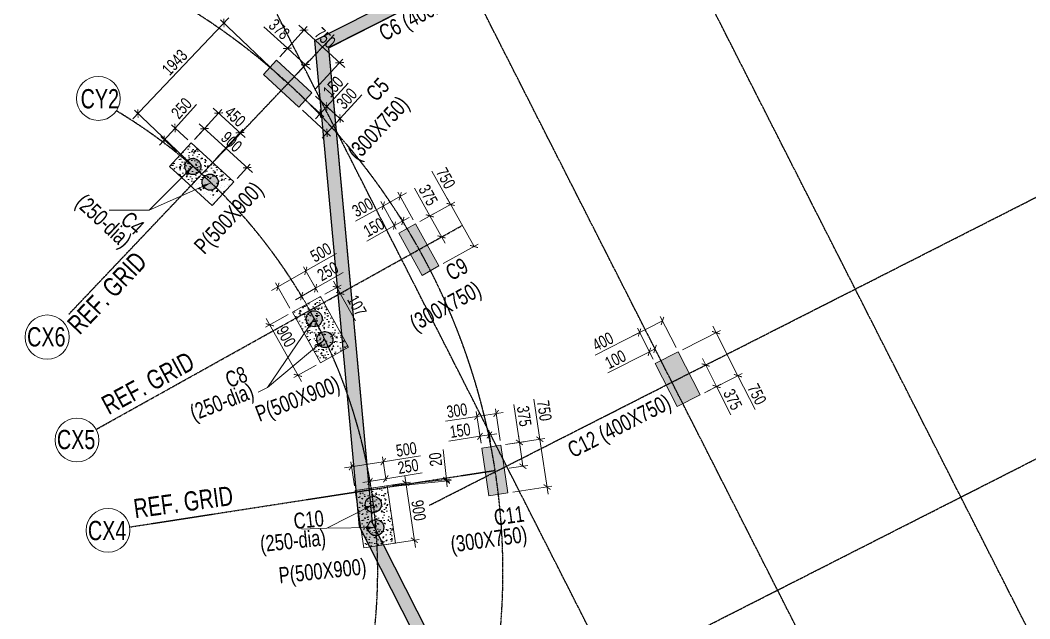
# Model space of a CAD drawing. Header units: millimetres. Extents: x 356 to 40629, y 2483 to 64847.
# Drawn here: x 8867 to 24580, y 41845 to 51162 of the extents above; entities that cross this region are included whole.
import ezdxf

# ---------------------------------------------------------------- set-up
doc = ezdxf.new("R2010")
doc.units = ezdxf.units.MM
doc.linetypes.add('ACAD_ISO10W100', pattern=[18, 12, -3, 0, -3])
doc.linetypes.add('CENTER', pattern=[50.8, 31.75, -6.35, 6.35, -6.35])
doc.layers.add('Arch-Comments', color=30, linetype='Continuous', plot=False)
for name, color, linetype, lineweight in [('HATCH', 8, 'Continuous', 9), ('S - SEC CUT', 4, 'Continuous', 13), ('S-COL HATCH', 8, 'Continuous', 0), ('S-COLUMN', 6, 'Continuous', 9), ('S-GRID-IDEN', 1, 'Continuous', 9), ('STR-COL-DIM', 8, 'Continuous', 18)]:
    doc.layers.add(name, color=color, linetype=linetype, lineweight=lineweight)
for name, color, linetype in [('S- Structural', 5, 'Continuous'), ('S-COLUMN NO', 6, 'Continuous'), ('S-GRID', 251, 'CENTER'), ('STR-RC WALL', 4, 'Continuous'), ('Structural', 5, 'Continuous')]:
    doc.layers.add(name, color=color, linetype=linetype)
doc.styles.add('EL', font='swisscl.ttf')
doc.styles.add('SOBHA', font='swisscl.ttf')
doc.styles.add('Swis721 LtCn BT_14', font='swisscl.ttf', dxfattribs={"height": 2.5})
doc.dimstyles.new('S-75', dxfattribs={"dimscale": 75, "dimtxt": 2.5, "dimasz": 1.25, "dimexe": 1, "dimexo": 1, "dimgap": 0.5, "dimtad": 1, "dimdec": 0, "dimrnd": 0.0005, "dimzin": 0, "dimdsep": 46, "dimtxsty": 'EL', "dimblk": 'ARCHTICK', "dimcen": 0.09, "dimdle": 1.5, "dimclrd": 251, "dimclre": 251, "dimclrt": 3, "dimadec": 0, "dimazin": 0, "dimtfac": 1, "dimtdec": 0, "dimtofl": 0, "dimtmove": 0, "dimatfit": 3, "dimfxl": 2, "dimtolj": 1, "dimtzin": 0, "dimlwd": -1, "dimlwe": -1, "dimarcsym": 0})
pattern_1 = [(23.08095, (-34969.88, -31266.28), (155.2283, -96.69273), [19.05, -209.55]), (328.08095, (-34969.88, -31266.28), (55.0727, 186.31107), [15.24, -167.6406]), (73.5324, (-34956.94, -31274.33), (210.301, 89.61833), [16.19, -178.09024]), (19.26515, (-34946.88, -31220.98), (222.67295, -160.2129), [28.575, -314.325]), (69.7165, (-34928.33, -31234.33), (323.6982, 113.1365), [24.285, -267.1356]), (324.2651, (-34946.88, -31220.98), (323.6982, 113.1365), [22.86, -251.4597]), (354.08095, (-34929.98, -31243.8), (88.88787, -159.82503), [19.05, -209.55]), (299.08095, (-34929.98, -31243.8), (138.49324, 136.25094), [15.24, -167.64]), (44.5324, (-34922.58, -31257.12), (227.3811, -23.5741), [16.19, -178.08994]), (10.58095, (-34969.88, -31266.276), (41.03465, 73.99494), [0, -165.608, 0, -170.18, 0, -168.275]), (340.58095, (-34969.88, -31266.28), (104.93443, 59.07436), [0, -97.028, 0, -161.798, 0, -64.135]), (300.58095, (-35020.385, -31240.63), (118.30537, -66.494116), [0, -63.5, 0, -198.12, 0, -262.89]), (290.58095, (-35043.03, -31229.13), (143.59031, -44.39125), [0, -82.55, 0, -131.572, 0, -186.69])]

# ---------------------------------------------------------------- blocks, each defined once
blk = doc.blocks.new('A$Cb8b67056')
at = {"layer": 'S- Structural', "linetype": 'Continuous', "ltscale": 150}
h = blk.add_hatch(color=9, dxfattribs=at)
h.dxf.hatch_style = 1
edge = h.paths.add_edge_path()
edge.add_line((5807, 12101), (2170, 19264))
edge.add_line((2170, 19264), (1489, 26657))
edge.add_line((1489, 26657), (3728, 27795))
edge.add_line((3728, 27795), (1844, 31505))
edge.add_arc((4341, 32773), 2800, 116.9191, 206.9191, ccw=False)
edge.add_line((3073, 35269), (8022, 37782))
edge.add_line((8022, 37782), (23356, 7582))
edge.add_line((23356, 7582), (23656, 7433))
edge.add_line((23656, 7433), (8110, 38051))
edge.add_line((8110, 38051), (2983, 35448))
edge.add_arc((4341, 32773), 3000, 116.9191, 206.9191)
edge.add_line((1666, 31415), (3459, 27883))
edge.add_line((3459, 27883), (1278, 26774))
edge.add_line((1278, 26774), (1974, 19208))
edge.add_line((1974, 19208), (5629, 12010))
edge.add_arc((5138, 11761), 550, -55.2684, 26.9186, ccw=False)
edge.add_line((5452, 11309), (1480, 8555))
edge.add_arc((3784, 5554), 3784, 127.5103, 321.5459)
edge.add_arc((10674, -107), 5135, 121.7, 139.8956, ccw=False)
edge.add_arc((7483, 3216), 1156, 64.7574, 77.4485)
edge.add_arc((10674, -107), 5335, 123.4432, 130.4711)
edge.add_arc((3918, 5523), 3649, 334.4953, 352.5911)
edge.add_arc((13744, 6403), 6353, 192.2731, 198.9021)
edge.add_arc((7597, 3548), 808, 62.0051, 80.2007, ccw=False)
edge.add_arc((13744, 6403), 6153, 149.3688, 200.3614, ccw=False)
edge.add_line((8450, 9537), (8603, 9796))
edge.add_line((8603, 9796), (8431, 9897))
edge.add_line((8431, 9897), (8280, 9636))
edge.add_line((8280, 9636), (8178, 9463))
edge.add_arc((13744, 6403), 6353, 151.1961, 161.7183)
edge.add_arc((20908, 4236), 13835, 162.5032, 163.8355)
edge.add_arc((13744, 6403), 6353, 164.6203, 177.5278)
edge.add_arc((3785, 5554), 3783, 17.2592, 49.7989)
edge.add_line((6227, 8444), (6062, 8321))
edge.add_arc((3785, 5554), 3583, -26.6203, 50.5465, ccw=False)
edge.add_arc((3785, 5554), 3583, 321.5756, 333.3755, ccw=False)
edge.add_arc((10674, -107), 5335, 139.927, 140.0717)
edge.add_arc((3784, 5554), 3584, 244.6516, 321.3767, ccw=False)
edge.add_line((2249, 2315), (2071, 2406))
edge.add_arc((3784, 5554), 3584, 127.5854, 241.4523, ccw=False)
edge.add_line((1598, 8394), (5566, 11145))
edge.add_arc((5138, 11761), 750, 304.7316, 386.9186)
at = {"color": 4, "ltscale": 20}
blk.add_lwpolyline([(6187, 8474, -0.146356), (7398, 6679, -0.124382), (8280, 9636), (8431, 9897), (8603, 9796), (8450, 9537, 0.226243), (7976, 4262, 0.079561), (6747, 3201, -1.130648), (1480, 8555), (5452, 11309, 0.374815), (5629, 12010), (1974, 19208), (1278, 26774), (3459, 27883), (1666, 31415, -0.414214), (2983, 35448), (8110, 38051), (23656, 7433), (23655, 7433)], format="xyb", dxfattribs=at)
at = {"color": 4, "linetype": 'Continuous'}
blk.add_lwpolyline([(23655, 7433), (13720, 5650, -0.570134), (13097, 6786), (13249, 7044), (13422, 6942), (13269, 6684, 0.558487), (13707, 5851), (23356, 7582), (8022, 37782), (3073, 35269, 0.414214), (1844, 31505), (3728, 27795), (1489, 26657), (2170, 19264), (5807, 12101, -0.374815), (5566, 11145), (1598, 8394, 2.861785), (6061, 8321)], format="xyb", dxfattribs=at)
blk = doc.blocks.new('A$Cdfa6e004')
at = {"layer": 'S- Structural', "linetype": 'Continuous', "ltscale": 150}
h = blk.add_hatch(color=9, dxfattribs=at)
h.dxf.hatch_style = 1
h.paths.add_polyline_path([(23655.9, 7383.1), (8109.8, 38000.9), (2982.8, 35397.7, 0.414214), (1666, 31364.6), (3459.4, 27832.5), (1277.9, 26724), (1974.4, 19157.7), (5628.9, 11960.1, -0.3748146), (5451.8, 11259), (1479.8, 8505.4, 1.1306478), (6746.8, 3150.9, -0.0133477), (6928.9, 3355.8), (6997.6, 3512.9), (6828, 3613.7, -1.1978678), (1597.8, 8343.9), (5565.8, 11094.7, 0.3748146), (5807.2, 12050.6), (2170.1, 19214.1), (1489.5, 26607.2), (3728.3, 27744.8), (1844.4, 31455.1, -0.414214), (3073.3, 35219.4), (8022, 37732), (23355.8, 7532.3), (13706.7, 5801.2, -0.5584874), (13268.7, 6634.2), (13096.6, 6736.1, 0.570134), (13719.7, 5600.4)])
at = {"layer": 'STR-RC WALL', "linetype": 'Continuous'}
for points in [[(8450.1, 9487.4, 0.2262432), (7976.1, 4211.9, 0.0795607), (6746.8, 3150.9, -1.1306478), (1479.8, 8505.4), (5451.8, 11259, 0.3748146), (5628.9, 11960.1), (1974.4, 19157.7), (1277.9, 26724), (3459.4, 27832.5), (1666, 31364.6, -0.414214), (2982.8, 35397.7), (8109.8, 38000.9), (23655.9, 7383.1), (23654.8, 7382.9)], [(23654.8, 7382.9), (13719.7, 5600.4, -0.570134), (13096.6, 6736.1), (13268.7, 6634.2, 0.5584874), (13706.7, 5801.2), (23355.8, 7532.3), (8022, 37732), (3073.3, 35219.4, 0.414214), (1844.4, 31455.1), (3728.3, 27744.8), (1489.5, 26607.2), (2170.1, 19214.1), (5807.2, 12050.6, -0.3748146), (5565.8, 11094.7), (1597.8, 8343.9, 2.8617852), (6061, 8270.9)]]:
    blk.add_lwpolyline(points, format="xyb", dxfattribs=at)
blk = doc.blocks.new('_ArchTick')
at = {"color": 0, "linetype": 'ByBlock', "const_width": 0.15}
blk.add_lwpolyline([(-0.5, -0.5), (0.5, 0.5)], dxfattribs=at)
blk = doc.blocks.new('*D469')
at = {"layer": 'STR-COL-DIM', "color": 251, "linetype": 'Continuous', "transparency": 16777216}
for p, q in [((18748, 46046), (18558, 45950)), ((18718, 45885), (18625, 46067)), ((18807, 45930), (18714, 46113)), ((18659, 46000), (18014, 45673))]:
    blk.add_line(p, q, dxfattribs=at)
at = {"layer": 'STR-COL-DIM', "color": 251, "transparency": 16777216, "xscale": 93.75, "yscale": 93.75, "zscale": 93.75}
for p, rotation in [((18659, 46000), 206.9190531401566), ((18748, 46046), 26.91905314015662)]:
    blk.add_blockref('_ArchTick', p, dxfattribs=dict(at, rotation=rotation))
at = {"layer": 'STR-COL-DIM', "color": 3, "transparency": 16777216, "insert": (18131, 45882), "char_height": 187.5, "attachment_point": 5, "rotation": 26.9191, "style": 'EL'}
blk.add_mtext('\\A1;100', dxfattribs=at)
blk = doc.blocks.new('*D470')
at = {"layer": 'STR-COL-DIM', "color": 251, "linetype": 'Continuous', "transparency": 16777216}
for p, q in [((19484, 45895), (19705, 45461)), ((19345, 45698), (19602, 45829)), ((19515, 45364), (19772, 45495)), ((19705, 45461), (19929, 45018))]:
    blk.add_line(p, q, dxfattribs=at)
at = {"layer": 'STR-COL-DIM', "color": 251, "transparency": 16777216, "xscale": 93.75, "yscale": 93.75, "zscale": 93.75}
for p, rotation in [((19535, 45795), 116.9190531326921), ((19705, 45461), 296.919053132692)]:
    blk.add_blockref('_ArchTick', p, dxfattribs=dict(at, rotation=rotation))
at = {"layer": 'STR-COL-DIM', "color": 3, "transparency": 16777216, "insert": (19957, 45258), "char_height": 187.5, "attachment_point": 5, "rotation": 296.9191, "style": 'EL'}
blk.add_mtext('\\A1;375', dxfattribs=at)
blk = doc.blocks.new('*D471')
at = {"layer": 'STR-COL-DIM', "color": 251, "linetype": 'Continuous', "transparency": 16777216}
for p, q in [((19647, 46399), (20037, 45629)), ((19175, 46033), (19764, 46332)), ((19515, 45364), (20104, 45663)), ((20037, 45629), (20306, 45100))]:
    blk.add_line(p, q, dxfattribs=at)
at = {"layer": 'STR-COL-DIM', "color": 251, "transparency": 16777216, "xscale": 93.75, "yscale": 93.75, "zscale": 93.75}
for p, rotation in [((19698, 46298), 116.9190531345959), ((20037, 45629), 296.9190531345959)]:
    blk.add_blockref('_ArchTick', p, dxfattribs=dict(at, rotation=rotation))
at = {"layer": 'STR-COL-DIM', "color": 3, "transparency": 16777216, "insert": (20334, 45340), "char_height": 187.5, "attachment_point": 5, "rotation": 296.9191, "style": 'EL'}
blk.add_mtext('\\A1;750', dxfattribs=at)
blk = doc.blocks.new('*D485')
at = {"layer": 'STR-COL-DIM', "color": 251, "linetype": 'Continuous', "transparency": 16777216}
for p, q in [((13202, 51083), (13921, 50424)), ((12906, 50593), (13335, 51062)), ((13459, 50087), (13889, 50556))]:
    blk.add_line(p, q, dxfattribs=at)
at = {"layer": 'STR-COL-DIM', "color": 251, "transparency": 16777216, "xscale": 93.75, "yscale": 93.75, "zscale": 93.75}
for p, rotation in [((13285, 51007), 137.5133011735527), ((13838, 50500), 317.5133011735527)]:
    blk.add_blockref('_ArchTick', p, dxfattribs=dict(at, rotation=rotation))
at = {"layer": 'STR-COL-DIM', "color": 3, "transparency": 16777216, "insert": (13613, 50887), "char_height": 187.5, "attachment_point": 5, "rotation": 317.5133, "style": 'EL'}
blk.add_mtext('\\A1;750', dxfattribs=at)
blk = doc.blocks.new('*D486')
at = {"layer": 'STR-COL-DIM', "color": 251, "linetype": 'Continuous', "transparency": 16777216}
for p, q in [((13026, 50724), (12660, 51059)), ((12906, 50593), (13077, 50780)), ((13387, 50393), (13026, 50724)), ((13184, 50338), (13355, 50524))]:
    blk.add_line(p, q, dxfattribs=at)
at = {"layer": 'STR-COL-DIM', "color": 251, "transparency": 16777216, "xscale": 93.75, "yscale": 93.75, "zscale": 93.75}
for p, rotation in [((13026, 50724), 137.513301172802), ((13304, 50469), 317.5133011728021)]:
    blk.add_blockref('_ArchTick', p, dxfattribs=dict(at, rotation=rotation))
at = {"layer": 'STR-COL-DIM', "color": 3, "transparency": 16777216, "insert": (12899, 51022), "char_height": 187.5, "attachment_point": 5, "rotation": 317.5133, "style": 'EL'}
blk.add_mtext('\\A1;378', dxfattribs=at)
blk = doc.blocks.new('*D487')
at = {"layer": 'STR-COL-DIM', "color": 251, "linetype": 'Continuous', "transparency": 16777216}
for p, q in [((13463, 49981), (13901, 49580)), ((13846, 49631), (14185, 50001)), ((13261, 49759), (13698, 49359)), ((13567, 49326), (13846, 49631))]:
    blk.add_line(p, q, dxfattribs=at)
at = {"layer": 'STR-COL-DIM', "color": 251, "transparency": 16777216, "xscale": 93.75, "yscale": 93.75, "zscale": 93.75}
for p, rotation in [((13846, 49631), 47.51330117433841), ((13643, 49409), 227.5133011743384)]:
    blk.add_blockref('_ArchTick', p, dxfattribs=dict(at, rotation=rotation))
at = {"layer": 'STR-COL-DIM', "color": 3, "transparency": 16777216, "insert": (13950, 49942), "char_height": 187.5, "attachment_point": 5, "rotation": 47.5133, "style": 'EL'}
blk.add_mtext('\\A1;300', dxfattribs=at)
blk = doc.blocks.new('*D488')
at = {"layer": 'STR-COL-DIM', "color": 251, "linetype": 'Continuous', "transparency": 16777216}
for p, q in [((15565, 48295), (15276, 48813)), ((15086, 48028), (15630, 48331)), ((15930, 47640), (15510, 48393)), ((15450, 47373), (15995, 47676))]:
    blk.add_line(p, q, dxfattribs=at)
at = {"layer": 'STR-COL-DIM', "color": 251, "transparency": 16777216, "xscale": 93.75, "yscale": 93.75, "zscale": 93.75}
for p, rotation in [((15565, 48295), 119.1156224877323), ((15930, 47640), 299.1156224877324)]:
    blk.add_blockref('_ArchTick', p, dxfattribs=dict(at, rotation=rotation))
at = {"layer": 'STR-COL-DIM', "color": 3, "transparency": 16777216, "insert": (15490, 48703), "char_height": 187.5, "attachment_point": 5, "rotation": 299.1156, "style": 'EL'}
blk.add_mtext('\\A1;750', dxfattribs=at)
blk = doc.blocks.new('*D489')
at = {"layer": 'STR-COL-DIM', "color": 251, "linetype": 'Continuous', "transparency": 16777216}
for p, q in [((15244, 48116), (15002, 48550)), ((15086, 48028), (15309, 48153)), ((15481, 47690), (15244, 48116)), ((15268, 47700), (15492, 47825))]:
    blk.add_line(p, q, dxfattribs=at)
at = {"layer": 'STR-COL-DIM', "color": 251, "transparency": 16777216, "xscale": 93.75, "yscale": 93.75, "zscale": 93.75}
for p, rotation in [((15244, 48116), 119.1156224877323), ((15426, 47789), 299.1156224877324)]:
    blk.add_blockref('_ArchTick', p, dxfattribs=dict(at, rotation=rotation))
at = {"layer": 'STR-COL-DIM', "color": 3, "transparency": 16777216, "insert": (15217, 48439), "char_height": 187.5, "attachment_point": 5, "rotation": 299.1156, "style": 'EL'}
blk.add_mtext('\\A1;375', dxfattribs=at)
blk = doc.blocks.new('*D490')
at = {"layer": 'STR-COL-DIM', "color": 251, "linetype": 'Continuous', "transparency": 16777216}
for p, q in [((16956, 44638), (16863, 45263)), ((16421, 44558), (17030, 44649)), ((17083, 43785), (16956, 44638)), ((16532, 43816), (17141, 43907))]:
    blk.add_line(p, q, dxfattribs=at)
at = {"layer": 'STR-COL-DIM', "color": 251, "transparency": 16777216, "xscale": 93.75, "yscale": 93.75, "zscale": 93.75}
for p, rotation in [((16956, 44638), 98.47812593424578), ((17067, 43896), 278.4781259342458)]:
    blk.add_blockref('_ArchTick', p, dxfattribs=dict(at, rotation=rotation))
at = {"layer": 'STR-COL-DIM', "color": 3, "transparency": 16777216, "insert": (17025, 45085), "char_height": 187.5, "attachment_point": 5, "rotation": 278.4781, "style": 'EL'}
blk.add_mtext('\\A1;750', dxfattribs=at)
blk = doc.blocks.new('*D491')
at = {"layer": 'STR-COL-DIM', "color": 251, "linetype": 'Continuous', "transparency": 16777216}
for p, q in [((16637, 44590), (16549, 45178)), ((16692, 44219), (16620, 44701)), ((16421, 44558), (16711, 44601)), ((16477, 44187), (16766, 44230))]:
    blk.add_line(p, q, dxfattribs=at)
at = {"layer": 'STR-COL-DIM', "color": 251, "transparency": 16777216, "xscale": 93.75, "yscale": 93.75, "zscale": 93.75}
for p, rotation in [((16637, 44590), 98.47812593424587), ((16692, 44219), 278.4781259342458)]:
    blk.add_blockref('_ArchTick', p, dxfattribs=dict(at, rotation=rotation))
at = {"layer": 'STR-COL-DIM', "color": 3, "transparency": 16777216, "insert": (16711, 44999), "char_height": 187.5, "attachment_point": 5, "rotation": 278.4781, "style": 'EL'}
blk.add_mtext('\\A1;375', dxfattribs=at)
blk = doc.blocks.new('*D506')
at = {"layer": 'STR-COL-DIM', "color": 251, "linetype": 'Continuous', "transparency": 16777216}
for p, q in [((19074, 46066), (18829, 46548)), ((18863, 46481), (18406, 46249)), ((18718, 45885), (18472, 46367)), ((18506, 46300), (17816, 45950))]:
    blk.add_line(p, q, dxfattribs=at)
at = {"layer": 'STR-COL-DIM', "color": 251, "transparency": 16777216, "xscale": 93.75, "yscale": 93.75, "zscale": 93.75}
for p, rotation in [((18863, 46481), 26.91900293781883), ((18506, 46300), 206.9190029378189)]:
    blk.add_blockref('_ArchTick', p, dxfattribs=dict(at, rotation=rotation))
at = {"layer": 'STR-COL-DIM', "color": 3, "transparency": 16777216, "insert": (17936, 46160), "char_height": 187.5, "attachment_point": 5, "rotation": 26.919, "style": 'EL'}
blk.add_mtext('\\A1;400', dxfattribs=at)
blk = doc.blocks.new('*D516')
at = {"layer": 'STR-COL-DIM', "color": 251, "linetype": 'Continuous', "transparency": 16777216}
for p, q in [((14879, 48475), (14519, 48275)), ((14983, 48057), (14745, 48486)), ((14519, 48275), (14085, 48033)), ((14721, 47911), (14482, 48340))]:
    blk.add_line(p, q, dxfattribs=at)
at = {"layer": 'STR-COL-DIM', "color": 251, "transparency": 16777216, "xscale": 93.75, "yscale": 93.75, "zscale": 93.75}
for p, rotation in [((14781, 48421), 29.11562248787158), ((14519, 48275), 209.1156224878715)]:
    blk.add_blockref('_ArchTick', p, dxfattribs=dict(at, rotation=rotation))
at = {"layer": 'STR-COL-DIM', "color": 3, "transparency": 16777216, "insert": (14196, 48248), "char_height": 187.5, "attachment_point": 5, "rotation": 29.1156, "style": 'EL'}
blk.add_mtext('\\A1;300', dxfattribs=at)
blk = doc.blocks.new('*D517')
at = {"layer": 'STR-COL-DIM', "color": 251, "linetype": 'Continuous', "transparency": 16777216}
for p, q in [((14921, 48091), (14692, 47964)), ((14852, 47984), (14786, 48102)), ((14692, 47964), (14262, 47724)), ((14721, 47911), (14656, 48029))]:
    blk.add_line(p, q, dxfattribs=at)
at = {"layer": 'STR-COL-DIM', "color": 251, "transparency": 16777216, "xscale": 93.75, "yscale": 93.75, "zscale": 93.75}
for p, rotation in [((14823, 48037), 29.1156224861699), ((14692, 47964), 209.1156224861699)]:
    blk.add_blockref('_ArchTick', p, dxfattribs=dict(at, rotation=rotation))
at = {"layer": 'STR-COL-DIM', "color": 3, "transparency": 16777216, "insert": (14371, 47938), "char_height": 187.5, "attachment_point": 5, "rotation": 29.1156, "style": 'EL'}
blk.add_mtext('\\A1;150', dxfattribs=at)
blk = doc.blocks.new('*D518')
at = {"layer": 'STR-COL-DIM', "color": 251, "linetype": 'Continuous', "transparency": 16777216}
for p, q in [((16336, 44621), (16263, 45114)), ((15977, 44996), (15486, 44923)), ((16039, 44577), (15966, 45070)), ((16385, 45057), (15977, 44996))]:
    blk.add_line(p, q, dxfattribs=at)
at = {"layer": 'STR-COL-DIM', "color": 251, "transparency": 16777216, "xscale": 93.75, "yscale": 93.75, "zscale": 93.75}
for p, rotation in [((16274, 45040), 8.478125934313923), ((15977, 44996), 188.4781259343139)]:
    blk.add_blockref('_ArchTick', p, dxfattribs=dict(at, rotation=rotation))
at = {"layer": 'STR-COL-DIM', "color": 3, "transparency": 16777216, "insert": (15665, 45085), "char_height": 187.5, "attachment_point": 5, "rotation": 8.4781, "style": 'EL'}
blk.add_mtext('\\A1;300', dxfattribs=at)
blk = doc.blocks.new('*D519')
at = {"layer": 'STR-COL-DIM', "color": 251, "linetype": 'Continuous', "transparency": 16777216}
for p, q in [((16188, 44599), (16161, 44781)), ((16023, 44685), (15537, 44612)), ((16039, 44577), (16012, 44759)), ((16283, 44723), (16023, 44685))]:
    blk.add_line(p, q, dxfattribs=at)
at = {"layer": 'STR-COL-DIM', "color": 251, "transparency": 16777216, "xscale": 93.75, "yscale": 93.75, "zscale": 93.75}
for p, rotation in [((16023, 44685), 188.4781259357255), ((16172, 44707), 8.478125935725513)]:
    blk.add_blockref('_ArchTick', p, dxfattribs=dict(at, rotation=rotation))
at = {"layer": 'STR-COL-DIM', "color": 3, "transparency": 16777216, "insert": (15714, 44774), "char_height": 187.5, "attachment_point": 5, "rotation": 8.4781, "style": 'EL'}
blk.add_mtext('\\A1;150', dxfattribs=at)
blk = doc.blocks.new('*D520')
at = {"layer": 'STR-COL-DIM', "color": 251, "linetype": 'Continuous', "transparency": 16777216}
for p, q in [((14565, 43991), (14507, 44364)), ((14518, 44290), (15096, 44380)), ((13913, 44195), (14518, 44290)), ((14070, 43914), (14012, 44287))]:
    blk.add_line(p, q, dxfattribs=at)
at = {"layer": 'STR-COL-DIM', "color": 251, "transparency": 16777216, "xscale": 93.75, "yscale": 93.75, "zscale": 93.75}
for p, rotation in [((14518, 44290), 8.83846828934952), ((14024, 44213), 188.8384682893495)]:
    blk.add_blockref('_ArchTick', p, dxfattribs=dict(at, rotation=rotation))
at = {"layer": 'STR-COL-DIM', "color": 3, "transparency": 16777216, "insert": (14877, 44481), "char_height": 187.5, "attachment_point": 5, "rotation": 8.8385, "style": 'EL'}
blk.add_mtext('\\A1;500', dxfattribs=at)
blk = doc.blocks.new('*D165')
at = {"layer": 'STR-COL-DIM', "color": 251, "linetype": 'Continuous', "transparency": 16777216}
for p, q in [((108395, -40974), (106901, -42545)), ((109255, -41947), (108263, -41004)), ((107916, -43355), (106924, -42412))]:
    blk.add_line(p, q, dxfattribs=at)
at = {"layer": 'STR-COL-DIM', "color": 251, "transparency": 16777216, "xscale": 93.75, "yscale": 93.75, "zscale": 93.75}
for p, rotation in [((108317, -41055), 46.44630425049523), ((106979, -42463), 226.4463042504953)]:
    blk.add_blockref('_ArchTick', p, dxfattribs=dict(at, rotation=rotation))
at = {"layer": 'STR-COL-DIM', "color": 3, "transparency": 16777216, "insert": (107551, -41667), "char_height": 187.5, "attachment_point": 5, "rotation": 46.4463, "style": 'EL'}
blk.add_mtext('\\A1;1943', dxfattribs=at)
blk = doc.blocks.new('*D563')
at = {"layer": 'STR-COL-DIM', "color": 251, "linetype": 'Continuous', "transparency": 16777216}
for p, q in [((13639, 49820), (13971, 50183)), ((13463, 49981), (13694, 49769)), ((13362, 49870), (13593, 49658)), ((13462, 49626), (13639, 49820))]:
    blk.add_line(p, q, dxfattribs=at)
at = {"layer": 'STR-COL-DIM', "color": 251, "transparency": 16777216, "xscale": 93.75, "yscale": 93.75, "zscale": 93.75}
for p, rotation in [((13639, 49820), 47.51330117333794), ((13538, 49709), 227.5133011733379)]:
    blk.add_blockref('_ArchTick', p, dxfattribs=dict(at, rotation=rotation))
at = {"layer": 'STR-COL-DIM', "color": 3, "transparency": 16777216, "insert": (13738, 50126), "char_height": 187.5, "attachment_point": 5, "rotation": 47.5133, "style": 'EL'}
blk.add_mtext('\\A1;150', dxfattribs=at)
blk = doc.blocks.new('*D564')
at = {"layer": 'STR-COL-DIM', "color": 251, "linetype": 'Continuous', "transparency": 16777216}
for p, q in [((13312, 47259), (13788, 47531)), ((13501, 46929), (13275, 47324)), ((12780, 46955), (13312, 47259)), ((13066, 46681), (12840, 47076))]:
    blk.add_line(p, q, dxfattribs=at)
at = {"layer": 'STR-COL-DIM', "color": 251, "transparency": 16777216, "xscale": 93.75, "yscale": 93.75, "zscale": 93.75}
for p, rotation in [((13312, 47259), 29.74723316598471), ((12878, 47011), 209.7472331659847)]:
    blk.add_blockref('_ArchTick', p, dxfattribs=dict(at, rotation=rotation))
at = {"layer": 'STR-COL-DIM', "color": 3, "transparency": 16777216, "insert": (13547, 47547), "char_height": 187.5, "attachment_point": 5, "rotation": 29.7472, "style": 'EL'}
blk.add_mtext('\\A1;500', dxfattribs=at)
blk = doc.blocks.new('*D565')
at = {"layer": 'STR-COL-DIM', "color": 251, "linetype": 'Continuous', "transparency": 16777216}
for p, q in [((13465, 46991), (13896, 47237)), ((13150, 46811), (13465, 46991)), ((13501, 46929), (13428, 47056)), ((13283, 46805), (13211, 46932))]:
    blk.add_line(p, q, dxfattribs=at)
at = {"layer": 'STR-COL-DIM', "color": 251, "transparency": 16777216, "xscale": 93.75, "yscale": 93.75, "zscale": 93.75}
for p, rotation in [((13465, 46991), 29.74723316598553), ((13248, 46867), 209.7472331659855)]:
    blk.add_blockref('_ArchTick', p, dxfattribs=dict(at, rotation=rotation))
at = {"layer": 'STR-COL-DIM', "color": 3, "transparency": 16777216, "insert": (13655, 47253), "char_height": 187.5, "attachment_point": 5, "rotation": 29.7472, "style": 'EL'}
blk.add_mtext('\\A1;250', dxfattribs=at)
blk = doc.blocks.new('*D566')
at = {"layer": 'STR-COL-DIM', "color": 251, "linetype": 'Continuous', "transparency": 16777216}
for p, q in [((14201, 43964), (14558, 44023)), ((14317, 43950), (14299, 44056)), ((14564, 43991), (14546, 44097)), ((14558, 44023), (15125, 44117))]:
    blk.add_line(p, q, dxfattribs=at)
at = {"layer": 'STR-COL-DIM', "color": 251, "transparency": 16777216, "xscale": 93.75, "yscale": 93.75, "zscale": 93.75}
for p, rotation in [((14312, 43982), 189.4314432780224), ((14558, 44023), 9.431443278022442)]:
    blk.add_blockref('_ArchTick', p, dxfattribs=dict(at, rotation=rotation))
at = {"layer": 'STR-COL-DIM', "color": 3, "transparency": 16777216, "insert": (14905, 44216), "char_height": 187.5, "attachment_point": 5, "rotation": 9.4314, "style": 'EL'}
blk.add_mtext('\\A1;250', dxfattribs=at)
blk = doc.blocks.new('BASEMENT COLUMNS')
at = {"layer": 'HATCH'}
h = blk.add_hatch(dxfattribs=at)
h.set_pattern_fill('AR-CONC', color=9, angle=-26.9191)
h.set_pattern_definition(pattern_1)
h.paths.add_polyline_path([(-8352, -93332), (-8035, -94174), (-7567, -93998), (-7884, -93156)])
h = blk.add_hatch(dxfattribs=at)
h.set_pattern_fill('AR-CONC', color=9, angle=-26.9191)
h.set_pattern_definition(pattern_1)
h.paths.add_polyline_path([(-7675, -96217), (-7640, -97116), (-7140, -97097), (-7175, -96198)])
h = blk.add_hatch(dxfattribs=at)
h.set_pattern_fill('AR-CONC', color=9, angle=-26.9191)
h.set_pattern_definition(pattern_1)
h.paths.add_polyline_path([(-8058, -99136), (-8343, -99990), (-7868, -100148), (-7584, -99294)])
at = {"layer": 'S-COL HATCH'}
h = blk.add_hatch(color=256, dxfattribs=at)
h.dxf.hatch_style = 1
h.paths.add_polyline_path([(-6401, -92714), (-6121, -92608), (-5857, -93311), (-6138, -93416)])
h = blk.add_hatch(color=256, dxfattribs=at)
h.dxf.hatch_style = 1
h.paths.add_polyline_path([(-6401, -92714), (-6121, -92608), (-5857, -93311), (-6138, -93416)])
h = blk.add_hatch(color=256, dxfattribs=at)
h.dxf.hatch_style = 1
edge = h.paths.add_edge_path()
edge.add_arc((-8028, -93494), 125, 0, 360)
h = blk.add_hatch(color=256, dxfattribs=at)
h.dxf.hatch_style = 1
edge = h.paths.add_edge_path()
edge.add_arc((-7899, -93833), 125, 0, 360)
h = blk.add_hatch(color=256, dxfattribs=at)
h.dxf.hatch_style = 1
h.paths.add_polyline_path([(-5643, -95870), (-5343, -95859), (-5314, -96608), (-5614, -96620)])
h = blk.add_hatch(color=256, dxfattribs=at)
h.dxf.hatch_style = 1
edge = h.paths.add_edge_path()
edge.add_arc((-7417, -96462), 125, 0, 360)
h = blk.add_hatch(color=256, dxfattribs=at)
h.dxf.hatch_style = 1
edge = h.paths.add_edge_path()
edge.add_arc((-7417, -96826), 125, 0, 360)
h = blk.add_hatch(color=256, dxfattribs=at)
h.dxf.hatch_style = 1
edge = h.paths.add_edge_path()
edge.add_arc((-7905, -99454), 125, 0, 360)
h = blk.add_hatch(color=256, dxfattribs=at)
h.dxf.hatch_style = 1
h.paths.add_polyline_path([(-6004, -99436), (-5719, -99531), (-5956, -100243), (-6241, -100148)])
h = blk.add_hatch(color=256, dxfattribs=at)
h.dxf.hatch_style = 1
h.paths.add_polyline_path([(-3000, -100236), (-2600, -100236), (-2600, -99486), (-3000, -99486)])
h = blk.add_hatch(color=256, dxfattribs=at)
h.dxf.hatch_style = 1
edge = h.paths.add_edge_path()
edge.add_arc((-8035, -99794), 125, 0, 360)
at = {"layer": 'S-COLUMN', "elevation": 0}
for points in [[(-6401, -92714), (-6121, -92608), (-5857, -93311), (-6138, -93416)], [(-8352, -93332), (-8035, -94174), (-7567, -93998), (-7884, -93156)], [(-5643, -95870), (-5343, -95859), (-5314, -96608), (-5614, -96620)], [(-7675, -96217), (-7640, -97116), (-7140, -97097), (-7175, -96198)], [(-6004, -99436), (-5719, -99531), (-5956, -100243), (-6241, -100148)]]:
    blk.add_lwpolyline(points, close=True, dxfattribs=at)
at = {"layer": 'S-COLUMN', "color": 30, "elevation": 0}
blk.add_lwpolyline([(-6401, -92714), (-6121, -92608), (-5857, -93311), (-6138, -93416)], close=True, dxfattribs=at)
at = {"layer": 'S-COLUMN'}
for points in [[(-8058, -99136), (-8343, -99990), (-7868, -100148), (-7584, -99294)], [(-3000, -100236), (-2600, -100236), (-2600, -99486), (-3000, -99486)]]:
    blk.add_lwpolyline(points, close=True, dxfattribs=at)
at = {"layer": 'Structural', "ltscale": 25}
for centre in [(-8028, -93494, 0), (-7899, -93833, 0), (-7417, -96462, 0), (-7417, -96826, 0), (-7905, -99454, 0), (-8035, -99794, 0)]:
    blk.add_circle(centre, 125, dxfattribs=at)
blk = doc.blocks.new('*D580')
at = {"layer": 'STR-COL-DIM', "color": 251, "linetype": 'Continuous', "transparency": 16777216}
for p, q in [((15501, 44011), (15451, 44481)), ((14652, 43922), (15575, 44019)), ((14654, 43902), (15577, 43999)), ((15503, 43991), (15512, 43898))]:
    blk.add_line(p, q, dxfattribs=at)
at = {"layer": 'STR-COL-DIM', "color": 251, "transparency": 16777216, "xscale": 93.75, "yscale": 93.75, "zscale": 93.75}
for p, rotation in [((15501, 44011), 275.9728637535252), ((15503, 43991), 95.97286375352525)]:
    blk.add_blockref('_ArchTick', p, dxfattribs=dict(at, rotation=rotation))
at = {"layer": 'STR-COL-DIM', "color": 3, "transparency": 16777216, "insert": (15333, 44325), "char_height": 187.5, "attachment_point": 5, "rotation": 95.9729, "style": 'EL'}
blk.add_mtext('\\A1;20', dxfattribs=at)
blk = doc.blocks.new('*D581')
at = {"layer": 'S-COLUMN', "color": 251, "linetype": 'Continuous', "transparency": 16777216}
for p, q in [((11581, 49307), (11785, 49530)), ((11652, 49550), (12481, 48790)), ((12245, 48699), (12449, 48921))]:
    blk.add_line(p, q, dxfattribs=at)
at = {"layer": 'S-COLUMN', "color": 251, "transparency": 16777216, "xscale": 93.75, "yscale": 93.75, "zscale": 93.75}
for p, rotation in [((11735, 49474), 137.5013072757725), ((12399, 48866), 317.5013072757725)]:
    blk.add_blockref('_ArchTick', p, dxfattribs=dict(at, rotation=rotation))
at = {"layer": 'S-COLUMN', "color": 3, "transparency": 16777216, "insert": (12157, 49269), "char_height": 187.5, "attachment_point": 5, "rotation": 317.5013, "style": 'EL'}
blk.add_mtext('\\A1;900', dxfattribs=at)
blk = doc.blocks.new('*D582')
at = {"layer": 'S-COLUMN', "color": 251, "linetype": 'Continuous', "transparency": 16777216}
for p, q in [((11581, 49307), (12007, 49771)), ((11873, 49792), (12371, 49336)), ((11913, 49003), (12339, 49467))]:
    blk.add_line(p, q, dxfattribs=at)
at = {"layer": 'S-COLUMN', "color": 251, "transparency": 16777216, "xscale": 93.75, "yscale": 93.75, "zscale": 93.75}
for p, rotation in [((11956, 49716), 137.5013072757738), ((12288, 49412), 317.5013072757738)]:
    blk.add_blockref('_ArchTick', p, dxfattribs=dict(at, rotation=rotation))
at = {"layer": 'S-COLUMN', "color": 3, "transparency": 16777216, "insert": (12212, 49662), "char_height": 187.5, "attachment_point": 5, "rotation": 317.5013, "style": 'EL'}
blk.add_mtext('\\A1;450', dxfattribs=at)
blk = doc.blocks.new('*D583')
at = {"layer": 'S-COLUMN', "color": 251, "linetype": 'Continuous', "transparency": 16777216}
for p, q in [((13606, 46896), (13862, 47039)), ((13742, 47101), (13848, 46910)), ((13657, 46803), (13914, 46946)), ((13848, 46910), (14087, 46481))]:
    blk.add_line(p, q, dxfattribs=at)
at = {"layer": 'S-COLUMN', "color": 251, "transparency": 16777216, "xscale": 93.75, "yscale": 93.75, "zscale": 93.75}
for p, rotation in [((13796, 47003), 119.1185227206947), ((13848, 46910), 299.1185227206947)]:
    blk.add_blockref('_ArchTick', p, dxfattribs=dict(at, rotation=rotation))
at = {"layer": 'S-COLUMN', "color": 3, "transparency": 16777216, "insert": (14107, 46719), "char_height": 187.5, "attachment_point": 5, "rotation": 299.1185, "style": 'EL'}
blk.add_mtext('\\A1;107', dxfattribs=at)
blk = doc.blocks.new('*D419')
at = {"layer": 'S-COLUMN', "color": 251, "linetype": 'Continuous', "transparency": 16777216}
for p, q in [((11278, 49483), (11613, 49849)), ((11475, 49302), (11223, 49533)), ((11033, 49215), (11278, 49483)), ((11306, 49118), (11054, 49349))]:
    blk.add_line(p, q, dxfattribs=at)
at = {"layer": 'S-COLUMN', "color": 251, "transparency": 16777216, "xscale": 93.75, "yscale": 93.75, "zscale": 93.75}
for p, rotation in [((11278, 49483), 47.54637319112871), ((11109, 49298), 227.5463731911287)]:
    blk.add_blockref('_ArchTick', p, dxfattribs=dict(at, rotation=rotation))
at = {"layer": 'S-COLUMN', "color": 3, "transparency": 16777216, "insert": (11378, 49791), "char_height": 187.5, "attachment_point": 5, "rotation": 47.5464, "style": 'EL'}
blk.add_mtext('\\A1;250', dxfattribs=at)
blk = doc.blocks.new('*D420')
at = {"layer": 'S-COLUMN', "color": 251, "linetype": 'Continuous', "transparency": 16777216}
for p, q in [((13037, 46580), (12686, 46384)), ((12697, 46519), (13244, 45536)), ((13475, 45794), (13124, 45598))]:
    blk.add_line(p, q, dxfattribs=at)
at = {"layer": 'S-COLUMN', "color": 251, "transparency": 16777216, "xscale": 93.75, "yscale": 93.75, "zscale": 93.75}
for p, rotation in [((12752, 46421), 119.1156224875966), ((13189, 45634), 299.1156224875966)]:
    blk.add_blockref('_ArchTick', p, dxfattribs=dict(at, rotation=rotation))
at = {"layer": 'S-COLUMN', "color": 3, "transparency": 16777216, "insert": (13006, 46238), "char_height": 187.5, "attachment_point": 5, "rotation": 299.1156, "style": 'EL'}
blk.add_mtext('\\A1;900', dxfattribs=at)
blk = doc.blocks.new('*D421')
at = {"layer": 'S-COLUMN', "color": 251, "linetype": 'Continuous', "transparency": 16777216}
for p, q in [((14853, 44069), (15019, 42956)), ((14157, 43851), (14944, 43969)), ((14290, 42961), (15076, 43078))]:
    blk.add_line(p, q, dxfattribs=at)
at = {"layer": 'S-COLUMN', "color": 251, "transparency": 16777216, "xscale": 93.75, "yscale": 93.75, "zscale": 93.75}
for p, rotation in [((14869, 43957), 98.47812593456652), ((15002, 43067), 278.4781259345666)]:
    blk.add_blockref('_ArchTick', p, dxfattribs=dict(at, rotation=rotation))
at = {"layer": 'S-COLUMN', "color": 3, "transparency": 16777216, "insert": (15068, 43532), "char_height": 187.5, "attachment_point": 5, "rotation": 278.4781, "style": 'EL'}
blk.add_mtext('\\A1;900', dxfattribs=at)
blk = doc.blocks.new('GRIDS')
at = {"layer": 'S-GRID', "linetype": 'ACAD_ISO10W100', "ltscale": 0.05}
for p, q in [((127981.9, -64573.6), (110572.2, -30285.6)), ((125128.6, -66022.3), (107719, -31734.3)), ((122555.6, -67328.8), (105146.1, -33041)), ((105905.8, -45584.4, 0), (110031.8, -41236.9, 0)), ((111517.5, -48558.7), (125559, -41429.1)), ((106327.8, -47379, 0), (112025.8, -44205.1, 0)), ((113161.3, -51796.2), (127225.4, -44655.2)), ((106849.9, -48898.7), (112537.5, -48017.9))]:
    blk.add_line(p, q, dxfattribs=at)
for radius, start, end in [(10311.3, 291.92053, 59.65162), (8362.2, 291.22254, 59.08586)]:
    blk.add_arc((102347.7, -49596, 0), radius, start, end, dxfattribs=at)
at = {"layer": 'S-GRID-IDEN'}
for centre, radius in [((106361.6, -42228.7), 341.3), ((105565.6, -45942.8, 0), 344.1), ((106029.6, -47545, 0), 341.3), ((106512.7, -48951.3, 0), 341.3)]:
    blk.add_circle(centre, radius, dxfattribs=at)
at = {"layer": 'S-GRID-IDEN', "color": 2, "style": 'SOBHA'}
blk.add_text('CY2', height=300, dxfattribs=at).set_placement((106086.7, -42382.9))
for s, rotation, p in [('REF. GRID', 46.5238, (106071.9, -45920.5, 0)), ('CX6', 0, (105253.5, -46088.8, 0)), ('REF. GRID', 28.43402, (106522.5, -47159.8)), ('CX5', 0, (105717.4, -47687, 0)), ('REF. GRID', 7.78944, (106934.6, -48764.7)), ('CX4', 0, (106200.4, -49103.5, 0))]:
    blk.add_text(s, height=300, rotation=rotation, dxfattribs=at).set_placement(p)
at = {"layer": 'STR-COL-DIM'}
dim = blk.add_aligned_dim(p1=(109309, -41998.5, 0), p2=(107970.5, -43406.4, 0), distance=-1368.7, dimstyle='S-75', dxfattribs=at)
dim.commit()
dim.dimension.update_dxf_attribs({"geometry": '*D165', "text_midpoint": (107551, -41667.3)})

msp = doc.modelspace()

# ---------------------------------------------------------------- hatches: boundary and pattern name
at = {"layer": 'HATCH', "ltscale": 25}
h = msp.add_hatch(color=8, dxfattribs=at)
h.dxf.hatch_style = 1
edge = h.paths.add_edge_path()
edge.add_arc((11555.1, 48884.7), 125, 0, 360)
h = msp.add_hatch(color=8, dxfattribs=at)
h.dxf.hatch_style = 1
edge = h.paths.add_edge_path()
edge.add_arc((11824, 48640.3), 125, 0, 360)
h = msp.add_hatch(color=8, dxfattribs=at)
h.dxf.hatch_style = 1
edge = h.paths.add_edge_path()
edge.add_arc((13443.9, 46514.6), 125, 0, 360)
h = msp.add_hatch(color=8, dxfattribs=at)
h.dxf.hatch_style = 1
edge = h.paths.add_edge_path()
edge.add_arc((13608.1, 46190.4), 125, 0, 360)
h = msp.add_hatch(color=8, dxfattribs=at)
h.dxf.hatch_style = 1
edge = h.paths.add_edge_path()
edge.add_arc((14363.5, 43625.9), 125, 0, 360)
h = msp.add_hatch(color=8, dxfattribs=at)
h.dxf.hatch_style = 1
edge = h.paths.add_edge_path()
edge.add_arc((14401.3, 43264.5), 125, 0, 360)
at = {"layer": 'S-COL HATCH'}
h = msp.add_hatch(color=256, dxfattribs=at)
h.dxf.hatch_style = 1
h.paths.add_polyline_path([(12652.4, 50316.6), (12855.1, 50537.8), (13408.1, 50031.1), (13205.4, 49809.9)])
h = msp.add_hatch(color=256, dxfattribs=at)
h.dxf.hatch_style = 1
h.paths.add_polyline_path([(12652.4, 50316.6), (12855.1, 50537.8), (13408.1, 50031.1), (13205.4, 49809.9)])
h = msp.add_hatch(color=256, dxfattribs=at)
h.dxf.hatch_style = 1
h.paths.add_polyline_path([(14757.9, 47845.5), (15020, 47991.5), (15384.9, 47336.3), (15122.8, 47190.3)])
h = msp.add_hatch(color=256, dxfattribs=at)
h.dxf.hatch_style = 1
h.paths.add_polyline_path([(19091, 45149.1), (19447.7, 45330.2), (19108.1, 45998.9), (18751.5, 45817.8)])
h = msp.add_hatch(color=256, dxfattribs=at)
h.dxf.hatch_style = 1
h.paths.add_polyline_path([(16050.4, 44502.6), (16347.2, 44546.8), (16457.7, 43805), (16161, 43760.8)])

# ---------------------------------------------------------------- linework, layer by layer
at = {"layer": 'S-COLUMN', "elevation": 0}
for points in [[(12652.4, 50316.6), (12855.1, 50537.8), (13408.1, 50031.1), (13205.4, 49809.9)], [(14757.9, 47845.5), (15020, 47991.5), (15384.9, 47336.3), (15122.8, 47190.3)], [(16050.4, 44502.6), (16347.2, 44546.8), (16457.7, 43805), (16161, 43760.8)]]:
    msp.add_lwpolyline(points, close=True, dxfattribs=at)
at = {"layer": 'S-COLUMN', "color": 30, "elevation": 0}
msp.add_lwpolyline([(12652.4, 50316.6), (12855.1, 50537.8), (13408.1, 50031.1), (13205.4, 49809.9)], close=True, dxfattribs=at)
at = {"layer": 'S-COLUMN'}
msp.add_lwpolyline([(19091, 45149.1), (19447.7, 45330.2), (19108.1, 45998.9), (18751.5, 45817.8)], close=True, dxfattribs=at)
at = {"layer": 'Structural', "ltscale": 25}
for centre in [(11555.1, 48884.7, 0), (11824, 48640.3, 0), (13443.9, 46514.6, 0), (13608.1, 46190.4, 0), (14363.5, 43625.9, 0), (14401.3, 43264.5, 0)]:
    msp.add_circle(centre, 125, dxfattribs=at)

# ---------------------------------------------------------------- block references
at = {"layer": 'Arch-Comments', "color": 4, "ltscale": 20}
msp.add_blockref('A$Cb8b67056', (12176.1, 24072), dxfattribs=at)
at = {"layer": 'S - SEC CUT', "ltscale": 20}
msp.add_blockref('A$Cdfa6e004', (12176.1, 24122), dxfattribs=at)
at = {"layer": 'S-COLUMN', "rotation": 26.91905313264673}
msp.add_blockref('BASEMENT COLUMNS', (-23614.2, 135882.8), dxfattribs=at)
at = {"layer": 'S-GRID', "color": 2}
msp.add_blockref('GRIDS', (-96278.7, 92172.3), dxfattribs=at)

# ---------------------------------------------------------------- texts
at = {"layer": 'S-COLUMN NO', "char_height": 250, "attachment_point": 1, "style": 'Swis721 LtCn BT_14'}
for s, insert, width, rotation, line_spacing_factor in [('\\pxsm1,qr;C6 (400X750)', (14372.5, 51029.3), 1648.75, 27, 0.726483), ('\\pxsm1,qr;C5 \\P(300X750)', (13269.7, 49023.9), 1729.055, 47, 0.737739), ('\\pxqr;P(500X900)', (11296.8, 47399.8), 1741.131, 47, 0.66957), ('\\pxqr;C4\\P(250-dia)', (9548.3, 49172.7), 1741.131, 317, 0.66957), ('\\pxsm1,qr;C9 \\P(300X750)', (14274.4, 46661.5, 0), 1679.921, 29, 0.746085), ('\\pxqr;C8\\P(250-dia)', (10712.5, 45158.1), 1741.131, 21.06634, 0.66957), ('\\pxqr;P(500X900)', (12151.4, 45006.8), 1741.131, 21.06634, 0.66957), ('\\pxsm1,qr;C12 (400X750)', (17407.2, 44591), 1681.614, 27, 0.761872), ('\\pxqr;C10\\P(250-dia)\\P ', (12181.9, 43389.7), 1403.498, 6, 0.717217), ('\\pxqr;C11 (300X750)', (15265.9, 43407.8), 1438.188, 8, 0.770377), ('\\pxqr;P(500X900)', (12843.3, 42640.6), 1403.498, 6, 0.717217)]:
    msp.add_mtext(s, dxfattribs=dict(at, insert=insert, width=width, rotation=rotation, line_spacing_factor=line_spacing_factor))

# ---------------------------------------------------------------- dimensions: what is measured, and where the dimension line sits
at = {"layer": 'S-COLUMN'}
for p1, p2, distance, picture, middle in [((11361.8, 49067.2, 0), (11530.6, 49251.6, 0), 342.5, '*D419', (11378.5, 49790.6)), ((11530.6, 49251.6, 0), (11862.5, 48947.5, 0), 629.7, '*D582', (12212.2, 49662.3)), ((11530.6, 49251.6, 0), (12194.4, 48643.3, 0), 302.1, '*D581', (12156.8, 49268.7)), ((13540.1, 46859.9, 0), (13591.9, 46766.8, 0), 293.4, '*D583', (14107, 46719.4)), ((14083, 43840.2), (14215.7, 42950.1), 795.1, '*D421', (15067.8, 43532.1))]:
    dim = msp.add_aligned_dim(p1=p1, p2=p2, distance=distance, dimstyle='S-75', dxfattribs=at)
    dim.commit()
    dim.dimension.update_dxf_attribs({"geometry": picture, "text_midpoint": middle})
dim = msp.add_linear_dim(base=(13189.4, 45634.4), p1=(13103, 46616.5, 0), p2=(13540.9, 45830.2, 0), angle=299.11562, dimstyle='S-75', dxfattribs=at)
dim.commit()
dim.dimension.update_dxf_attribs({"geometry": '*D420', "text_midpoint": (12889.3, 46173.4), "dimtype": 161})
at = {"layer": 'STR-COL-DIM', "color": 2}
for p1, p2, distance, picture, middle in [((13133.6, 50282.7, 0), (12855.1, 50537.8, 0), -252.9, '*D486', (12898.6, 51022.1)), ((15202.5, 47663.9, 0), (15020, 47991.5, 0), -256.2, '*D489', (15217.1, 48438.9)), ((15020, 47991.5, 0), (14757.9, 47845.5, 0), -491.1, '*D516', (14196, 48247.8)), ((14888.6, 47918.3, 0), (14757.9, 47845.5, 0), -135.4, '*D517', (14371.2, 47938)), ((19277.9, 45664.5), (19447.7, 45330.2), 288.3, '*D470', (19957.5, 45258.2)), ((16347.2, 44546.8, 0), (16050.4, 44502.6, 0), -498.9, '*D518', (15665.2, 45084.7)), ((16198.8, 44524.7, 0), (16050.4, 44502.6, 0), -184.2, '*D519', (15713.9, 44773.6)), ((14579.6, 43894.4, 0), (14577.5, 43914.3), -928.1, '*D580', (15333.5, 44325.2))]:
    dim = msp.add_aligned_dim(p1=p1, p2=p2, distance=distance, dimstyle='S-75', dxfattribs=at)
    dim.commit()
    dim.dimension.update_dxf_attribs({"geometry": picture, "text_midpoint": middle})
for base, p1, p2, angle, picture, middle in [((13837.9, 50500.4), (12855.1, 50537.8, 0), (13408.1, 50031.2, 0), 317.5133, '*D485', (13523, 50788.8)), ((13845.6, 49630.5), (13205.5, 49810, 0), (13408.1, 50031.2, 0), 47.5133, '*D487', (14048.5, 49852)), ((15929.6, 47639.6), (15020, 47991.5, 0), (15384.9, 47336.3, 0), 299.11562, '*D488', (15373.6, 48637.9)), ((18863.1, 46481.4), (18751.5, 45817.8), (19108.1, 45998.9), 26.919, '*D506', (17996.4, 46041.4)), ((20037.1, 45629.5), (19108.1, 45998.9), (19447.7, 45330.2), 296.91905, '*D471', (20214.9, 45279.4)), ((18747.9, 46045.7), (18751.5, 45817.8), (18840.6, 45863.1), 26.91905, '*D469', (18191.8, 45763.3)), ((16956.3, 44637.6), (16457.7, 43805, 0), (16347.2, 44546.8, 0), 98.47813, '*D490', (16892.6, 45064.9)), ((16692, 44219.1), (16347.2, 44546.8, 0), (16402.5, 44175.9, 0), 278.47813, '*D491', (16578.7, 44978.9)), ((14518.1, 44289.6), (14082, 43839.7, 0), (14576.1, 43916.5, 0), 8.83847, '*D520', (14897.4, 44348.6)), ((14558.3, 44023.3), (14329.4, 43875.6, 0), (14576.1, 43916.5, 0), 9.43144, '*D566', (14926.9, 44084.5))]:
    dim = msp.add_linear_dim(base=base, p1=p1, p2=p2, angle=angle, dimstyle='S-75', dxfattribs=at)
    dim.commit()
    dim.dimension.update_dxf_attribs({"geometry": picture, "text_midpoint": middle, "dimtype": 161})
at = {"layer": 'STR-COL-DIM'}
for p1, p2, distance, picture, middle in [((13306.8, 49920.5, 0), (13408.1, 50031.2, 0), -313, '*D563', (13738.3, 50126)), ((13320.7, 46739.5, 0), (13537.7, 46863.5, 0), 146.7, '*D565', (13654.8, 47253.2))]:
    dim = msp.add_aligned_dim(p1=p1, p2=p2, distance=distance, dimstyle='S-75', dxfattribs=at)
    dim.commit()
    dim.dimension.update_dxf_attribs({"geometry": picture, "text_midpoint": middle})
dim = msp.add_linear_dim(base=(13311.7, 47259), p1=(13103.6, 46615.4, 0), p2=(13537.7, 46863.5, 0), angle=29.74723, dimstyle='S-75', dxfattribs=at)
dim.commit()
dim.dimension.update_dxf_attribs({"geometry": '*D564', "text_midpoint": (13612.8, 47431.1), "dimtype": 161})

# ---------------------------------------------------------------- leaders
at = {"layer": 'S-COLUMN', "color": 1}
for points, override in [([(11555.1, 48884.7, 0), (10877, 48204.7, 0), (10250, 48204.7, 0)], {"dimasz": 2, "dimgap": 0.5, "dimtad": 0, "dimclrd": 1}), ([(11836.6, 48631.2, 0), (10877, 48204.7, 0)], {"dimasz": 2, "dimgap": 0.5, "dimtad": 0, "dimclrd": 1}), ([(13443.9, 46514.6, 0), (12717.6, 45443.3, 0), (12572.5, 45371, 0)], {"dimasz": 2, "dimtad": 0, "dimclrd": 1}), ([(13608.1, 46190.4, 0), (12717.6, 45443.3, 0)], {"dimasz": 2, "dimtad": 0, "dimclrd": 1}), ([(14363.5, 43625.9, 0), (13640.1, 43252.8, 0), (13251.7, 43237.9, 0)], {"dimasz": 2, "dimtad": 0, "dimclrd": 1}), ([(14401.3, 43264.5, 0), (13640.1, 43252.8, 0)], {"dimasz": 2, "dimtad": 0, "dimclrd": 1})]:
    msp.add_leader(points, dimstyle='S-75', override=override, dxfattribs=at)

doc.saveas('drawing.dxf')
